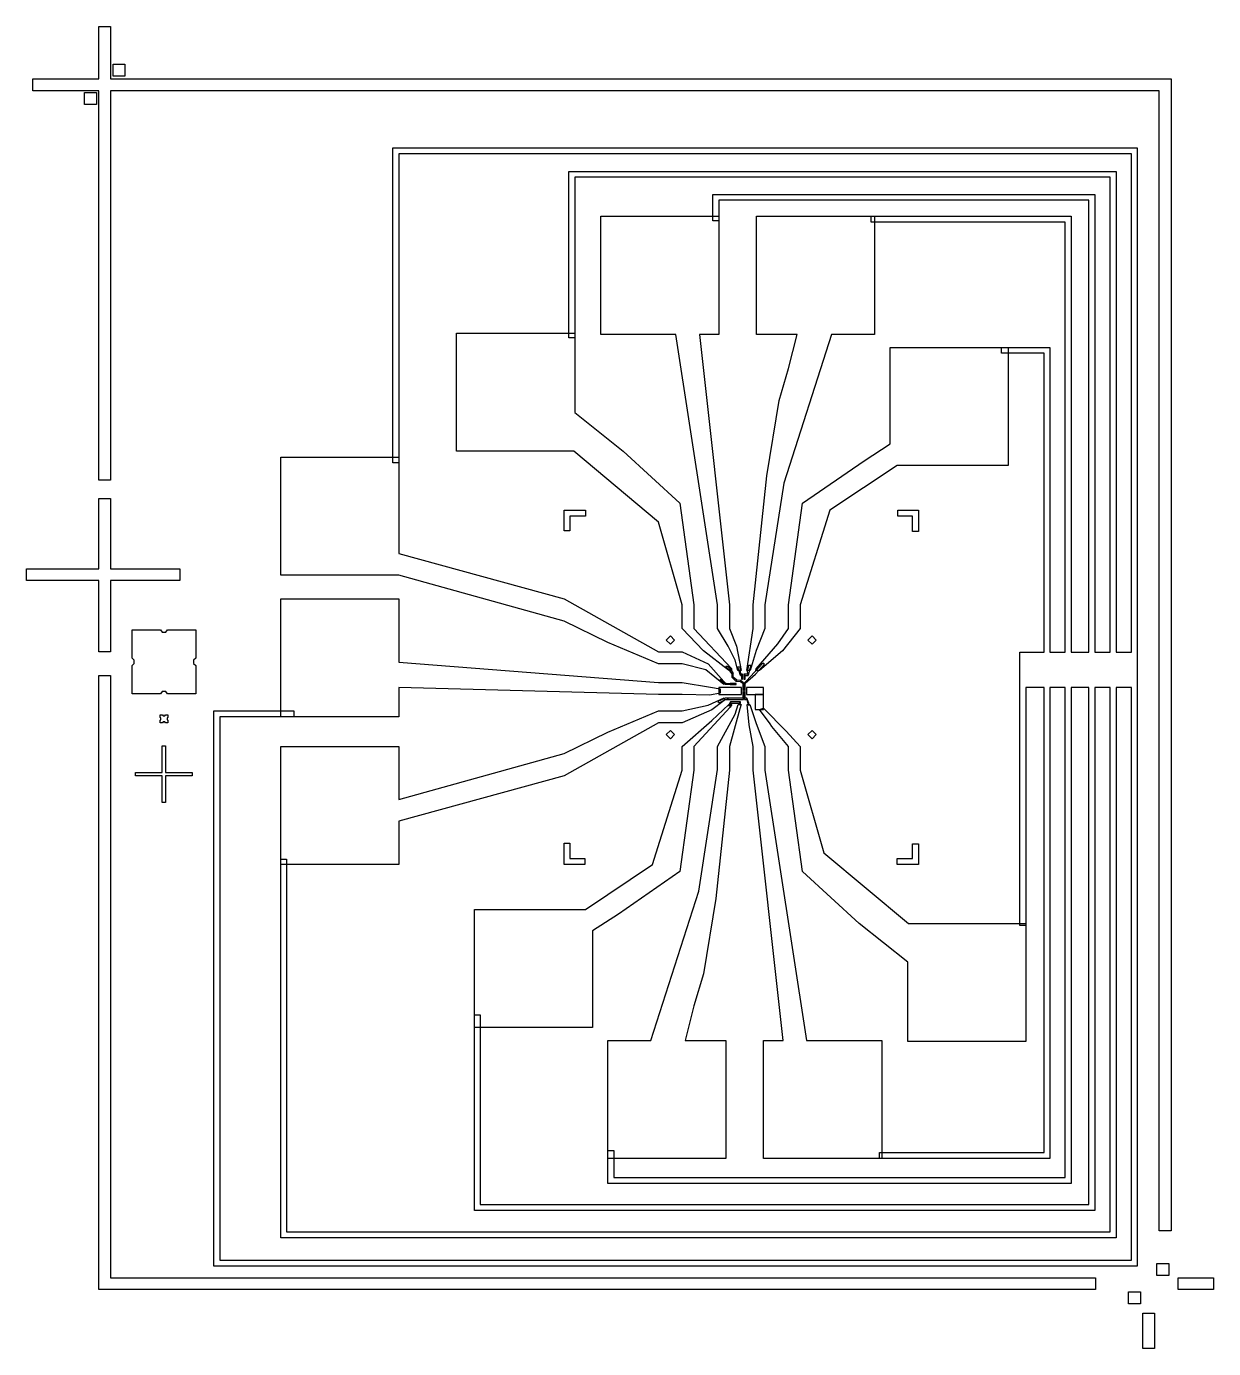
# Model space of a CAD drawing. Extents: x -608 to 398, y -557 to 563.
import ezdxf

# ---------------------------------------------------------------- set-up
doc = ezdxf.new("R2010")
doc.units = 0
doc.header["$MEASUREMENT"] = 0
doc.layers.add('2', color=7, linetype='Continuous')

msp = doc.modelspace()

# ---------------------------------------------------------------- linework, layer by layer
at = {"layer": '2', "linetype": 'Continuous'}
for points in [[(-546.35, 518.5), (-546.35, 562.9), (-536.35, 562.9), (-536.35, 518.5), (361.65, 518.5), (361.65, -457.2), (351.65, -457.2), (351.65, 508.5), (-536.35, 508.5), (-536.35, 178.7), (-546.35, 178.7), (-546.35, 508.5), (-602.35, 508.5), (-602.35, 518.5), (-546.35, 518.5)], [(-534.33, 520.9), (-534.33, 530.9), (-524.33, 530.9), (-524.33, 520.9), (-534.33, 520.9)], [(-558.35, 496.9), (-558.35, 506.9), (-548.35, 506.9), (-548.35, 496.9), (-558.35, 496.9)], [(-292.35, 460.1), (328.1, 460.1), (333.1, 460.1), (333.1, 455.1), (333.1, 33), (333.1, 20), (333.1, 6.2), (333.1, 3), (333.1, -482), (333.1, -487), (328.1, -487), (-443.9, -487), (-448.9, -487), (-448.9, -482), (-448.9, -21.9), (-449, -21.9), (-449, -16.9), (-381.2, -16.9), (-381.2, -21.9), (-443.9, -21.9), (-443.9, -482), (328.1, -482), (328.1, 3), (315.1, 3), (315.1, -458), (315.1, -463), (310.1, -463), (-387.36, -463), (-392.36, -463), (-392.36, -458), (-392.36, -142.4), (-387.36, -142.4), (-387.36, -458), (310.1, -458), (310.1, 3), (297.1, 3), (297.1, -435), (297.1, -440), (292.1, -440), (-223.35, -440), (-228.35, -440), (-228.35, -435), (-228.35, -274.198), (-223.35, -274.198), (-223.35, -435), (292.1, -435), (292.1, 3), (277.1, 3), (277.1, -412), (277.1, -417), (272.1, -417), (-110.35, -417), (-115.35, -417), (-115.35, -412), (-115.35, -389.062), (-110.35, -389.062), (-110.35, -412), (272.1, -412), (272.1, 3), (259.1, 3), (259.1, -390.9), (259.1, -395.9), (254.1, -395.9), (114.75, -395.9), (114.75, -390.9), (254.1, -390.9), (254.1, 3), (238.65, 3), (238.65, -198.66), (233.65, -198.66), (233.65, 3), (233.65, 21.4), (233.65, 33), (254.1, 33), (254.1, 286.1), (218.1, 286.1), (218.1, 291.1), (254.1, 291.1), (259.1, 291.1), (259.1, 286.1), (259.1, 33), (272.1, 33), (272.1, 397.1), (107.7, 397.1), (107.7, 402.1), (272.1, 402.1), (277.1, 402.1), (277.1, 397.1), (277.1, 33), (292.1, 33), (292.1, 415.7), (-21.35, 415.7), (-21.35, 398.2), (-26.35, 398.2), (-26.35, 415.7), (-26.35, 420.7), (-21.35, 420.7), (292.1, 420.7), (297.1, 420.7), (297.1, 415.7), (297.1, 33), (310.1, 33), (310.1, 435.1), (-143.35, 435.1), (-143.35, 299.2), (-148.35, 299.2), (-148.35, 440.1), (-148.34, 440.1), (-143.35, 440.1), (310.1, 440.1), (315.1, 440.1), (315.1, 435.1), (315.1, 33), (328.1, 33), (328.1, 455.1), (-292.35, 455.1), (-292.35, 193.2), (-297.35, 193.2), (-297.35, 455.1), (-297.35, 460.1), (-292.35, 460.1)], [(-121.35, 302.1), (-121.35, 402.1), (-21.35, 402.1), (-21.35, 302.1), (-37.794, 302.1), (-12.35, 73.1), (-12.35, 53.1), (-6.35, 38.1), (-2.35, 17.5), (-5.15, 17.5), (-7.35, 26.1), (-13.35, 38.1), (-22.35, 53.1), (-22.35, 73.1), (-57.581, 302.1), (-121.35, 302.1)], [(10.65, 302.1), (10.65, 402.1), (110.65, 402.1), (110.65, 302.1), (74.117, 302.1), (33.65, 176.1), (17.65, 73.1), (17.65, 53.1), (10.45, 34.3), (5.35, 17.4), (2.45, 17.4), (7.65, 53.1), (7.65, 73.1), (19.25, 182.3), (29.65, 246.1), (37.65, 273.1), (44.9, 302.1), (10.65, 302.1)], [(-243.35, 203.1), (-243.35, 303.1), (-143.35, 303.1), (-143.35, 235.9), (-102.35, 203.1), (-54.35, 159.1), (-42.35, 73.1), (-42.35, 53.1), (-10.45, 19), (-10.45, 17.6), (-13.25, 17.6), (-34.35, 34.1), (-52.35, 53.1), (-52.35, 73.1), (-72.35, 143.1), (-144.057, 203.1), (-243.35, 203.1)], [(123.65, 209.294), (123.65, 291.1), (223.65, 291.1), (223.65, 191.1), (129.65, 191.1), (72.65, 153.1), (47.65, 73.1), (47.65, 53.1), (32.65, 34.1), (13.05, 17.5), (10.14, 17.5), (10.45, 18.7), (28.65, 40.1), (37.65, 53.1), (37.65, 73.1), (49.65, 159.1), (101.65, 195.1), (123.65, 209.294)], [(-392.35, 98.1), (-392.35, 198.1), (-292.35, 198.1), (-292.35, 116.551), (-152.35, 78.1), (-72.35, 33.1), (-52.35, 33.1), (-30.35, 23.1), (-16.95, 8.07), (-16.95, 5.6), (-32.35, 18.1), (-52.35, 23.1), (-72.35, 23.1), (-115.35, 41.1), (-152.35, 59.1), (-292.432, 98.1), (-392.35, 98.1)], [(-546.371, 103.6), (-546.371, 163.1), (-536.371, 163.1), (-536.371, 103.6), (-477.65, 103.6), (-477.65, 93.6), (-536.371, 93.6), (-536.371, 33.1), (-546.371, 33.1), (-546.371, 93.6), (-607.65, 93.6), (-607.65, 103.6), (-546.371, 103.6)], [(-152.35, 135.65), (-152.35, 153.1), (-134.35, 153.1), (-134.35, 148.1), (-147.35, 148.1), (-147.35, 135.65), (-152.35, 135.65)], [(130.2, 148.1), (130.2, 153.1), (147.65, 153.1), (147.65, 135.1), (142.65, 135.1), (142.65, 148.1), (130.2, 148.1)], [(-392.35, -21.9), (-392.35, 78.1), (-292.35, 78.1), (-292.35, 24.468), (-72.35, 7.1), (-52.35, 7.1), (-28.3, 3.4), (-20.055624, 1.892035), (-20.055624, -1.925424), (-28.8, -3.6), (-52.35, -2.9), (-72.35, -2.9), (-292.35, 2.889), (-292.35, -21.9), (-392.35, -21.9)], [(-489.75, 49.919), (-488.25, 51.719), (-464.25, 51.719), (-464.25, 27.719), (-466.05, 26.219), (-466.05, 23.219), (-464.25, 21.719), (-464.25, -2.281), (-488.25, -2.281), (-489.75, -0.481), (-492.75, -0.481), (-494.25, -2.281), (-518.25, -2.281), (-518.25, 21.719), (-516.45, 23.219), (-516.45, 26.219), (-518.25, 27.719), (-518.25, 51.719), (-494.25, 51.719), (-492.75, 49.919), (-489.75, 49.919)], [(-65.896, 43.14), (-62.36, 46.676), (-58.824, 43.14), (-62.36, 39.604), (-65.896, 43.14)], [(54.104, 43.14), (57.64, 46.676), (61.176, 43.14), (57.64, 39.604), (54.104, 43.14)], [(0.55, 6.943), (1.05, 6.750403), (9.8, 14.3), (17.3, 22.9), (16, 23.5), (2.2, 8.7), (0.55, 6.943)], [(-546.35, -506.9), (-546.35, 13.1), (-536.35, 13.1), (-536.35, -496.9), (297.65, -496.9), (297.65, -506.9), (-546.35, -506.9)], [(-10.292, 14.877), (-11.7, 16.7), (-15.5, 21.2), (-13.8, 21.2), (-11.3, 18.2), (-10, 16.4), (-9.292, 14.877), (-10.292, 14.877)], [(-10.292013, 11.676702), (-6.957298, 8.341987), (-6.199987, 9.099298), (-9.292, 11.677), (-10.292013, 11.676702)], [(-10.292, 11.677), (-9.292, 11.677), (-9.292, 14.877), (-10.292, 14.877), (-10.292, 11.677)], [(-3, 13.2), (-4.4, 17.6), (-5.1, 20.6), (-3.76, 20.81), (-3.3, 18.7), (-3.1, 17.2), (-3, 14.2), (-3, 13.2)], [(-3, 13.2), (-1.2, 13.2), (-1.2, 14.2), (-3, 14.2), (-3, 13.2)], [(-2.2, 10), (-1.2, 10), (-1.2, 14.2), (-2.2, 14.2), (-2.2, 10)], [(0, 13.2), (3.4, 13.2), (3.4, 14.2), (0, 14.2), (0, 13.2)], [(0, 10), (1, 10), (1, 13.2), (0, 13.2), (0, 10)], [(3.1, 16.5), (4.2, 22), (5.7, 21.8), (4.5, 16.7), (3.4, 13.2), (3.4, 14.15), (3.1, 16.5)], [(-21.2, -2.957), (-2, -2.957), (-2, 3.043), (-21.2, 3.043), (-21.2, -2.957)], [(-11.7, 6.5), (-11.7, 5.5), (-15.7, 5.5), (-20, 8.9), (-20, 10), (-15.2, 6.5), (-11.7, 6.5)], [(-11.7, 5.5), (-6.6, 5.5), (-6.6, 6.5), (-11.7, 6.5), (-11.7, 5.5)], [(-1.05, 6.750403), (-0.55, 6.943), (-3, 8.9), (-6.2, 9.1), (-6.958, 8.342), (-3, 8), (-1.05, 6.750403)], [(-1.05, 0.543), (-0.55, 0.543), (-0.55, 6.943), (-1.05, 6.943), (-1.05, 0.543)], [(0.55, 0.543), (1.05, 0.543), (1.05, 6.943), (0.55, 6.943), (0.55, 0.543)], [(2, -2.957), (16.6, -2.957), (16.6, 3.043), (2, 3.043), (2, -2.957)], [(-52.35, -16.9), (-30.35, -11.9), (-16.79, -5.74), (-16.8, -8), (-27.35, -15.9), (-52.35, -26.9), (-72.35, -26.9), (-152.35, -71.9), (-292.35, -110.351), (-292.35, -146.9), (-392.35, -146.9), (-392.35, -46.9), (-292.35, -46.9), (-292.35, -91.877), (-152.35, -52.9), (-115.35, -34.9), (-72.35, -16.9), (-52.35, -16.9)], [(-20.8, -9.9), (-15.9, -7.1), (-13.7, -7.1), (-13.7, -6.06), (-16, -6), (-22.1, -8.8), (-20.8, -9.9)], [(-13.7, -7.1), (-0.55, -7.1), (-0.55, -6.06), (-13.7, -6.06), (-13.7, -7.1)], [(-13, -12.2), (-13, -12.2), (-11.8, -12.9), (-11.8, -12.9), (-11.4, -10.2), (-11.4, -9.22), (-13, -12.2)], [(-11.4, -10.22), (-3.004, -10.22), (-3.004, -9.22), (-11.4, -9.22), (-11.4, -10.22)], [(-4.365301, -11.475553), (-3.325897, -11.466745), (-3.004, -10.22), (-4, -10.22), (-4.365301, -11.475553)], [(-1.05, -6.06), (-0.55, -6.06), (-0.55, -0.457), (-1.05, -0.457), (-1.05, -6.017)], [(0.55, -6.04), (1.05, -6.04), (1.05, -0.457), (0.55, -0.457), (0.55, -5.997)], [(0.57, -7.04), (2.4, -7.04), (2.4, -6.04), (0.55, -6.04), (0.55, -7.04)], [(2.4, -6.04), (2.4, -7.04), (3.23, -10.3), (3.440897, -11.811426), (4.485649, -11.828496), (4.13, -10.2), (2.4, -6.04)], [(9.4, -15.6), (16.6, -15.6), (16.6, -2.957), (9.4, -2.957), (9.4, -15.6)], [(-490.43, -20.9), (-489.95, -20.18), (-487.79, -20.18), (-487.79, -22.34), (-488.51, -22.82), (-488.51, -24.26), (-487.79, -24.74), (-487.79, -26.9), (-489.95, -26.9), (-490.43, -26.18), (-491.87, -26.18), (-492.35, -26.9), (-494.51, -26.9), (-494.51, -24.74), (-493.79, -24.26), (-493.79, -22.82), (-494.51, -22.34), (-494.51, -20.18), (-492.35, -20.18), (-491.87, -20.9), (-490.43, -20.9)], [(-27.35, -24.9), (-12.97, -11.46), (-10.35, -11.4), (-11.65, -13.7), (-42.35, -46.9), (-42.35, -66.9), (-54.35, -152.9), (-106.35, -188.9), (-128.35, -203.094), (-128.35, -284.9), (-228.35, -284.9), (-228.35, -184.9), (-134.35, -184.9), (-77.35, -146.9), (-52.35, -66.9), (-52.35, -46.9), (-27.35, -24.9)], [(-7.55, -19.7), (-4.89, -11.48), (-2.53, -11.46), (-3.53, -15.08), (-12.35, -46.9), (-12.35, -66.9), (-12.393, -66.9), (-23.95, -175.7), (-34.35, -239.5), (-42.35, -266.5), (-49.7, -295.9), (-15.35, -295.9), (-15.35, -395.9), (-115.35, -395.9), (-115.35, -295.9), (-78.946, -295.9), (-38.35, -169.5), (-22.35, -66.5), (-22.35, -46.9), (-7.55, -19.7)], [(4.45, -28.7), (2.75, -11.5), (5.05, -11.5), (10.45, -27.5), (17.65, -46.9), (17.65, -66.9), (52.881, -295.9), (116.65, -295.9), (116.65, -395.9), (16.65, -395.9), (16.65, -295.9), (33.094, -295.9), (7.65, -66.9), (7.65, -46.9), (4.45, -28.7)], [(22.25, -27.9), (13.210241, -15.6), (16.6, -14.506757), (35.65, -33.9), (47.65, -46.9), (47.65, -66.9), (67.65, -136.9), (139.357, -196.9), (238.65, -196.9), (238.65, -296.9), (138.65, -296.9), (138.65, -229.7), (97.65, -196.9), (49.65, -152.9), (37.65, -66.9), (37.65, -46.9), (23.65, -29.9), (22.25, -27.9)], [(-65.896, -36.86), (-62.36, -33.324), (-58.824, -36.86), (-62.36, -40.396), (-65.896, -36.86)], [(54.104, -36.86), (57.64, -33.324), (61.176, -36.86), (57.64, -40.396), (54.104, -36.86)], [(-492.79, -69.06), (-492.79, -46.5), (-489.91, -46.5), (-489.91, -69.06), (-467.35, -69.06), (-467.35, -71.94), (-489.91, -71.94), (-489.91, -94.5), (-492.79, -94.5), (-492.79, -71.94), (-515.35, -71.94), (-515.35, -69.06), (-492.79, -69.06)], [(-152.35, -146.9), (-152.35, -128.9), (-147.35, -128.9), (-147.35, -141.9), (-134.9, -141.9), (-134.9, -146.9), (-152.35, -146.9)], [(142.65, -141.9), (142.65, -129.45), (147.65, -129.45), (147.65, -146.9), (129.65, -146.9), (129.65, -141.9), (142.65, -141.9)], [(349.65, -494.9), (349.65, -484.9), (359.65, -484.9), (359.65, -494.9), (349.65, -494.9)], [(367.65, -506.9), (367.65, -496.9), (397.65, -496.9), (397.65, -506.9), (367.65, -506.9)], [(325.65, -518.9), (325.65, -508.9), (335.65, -508.9), (335.65, -518.9), (325.65, -518.9)], [(337.65, -556.9), (337.65, -526.9), (347.65, -526.9), (347.65, -556.9), (337.65, -556.9)]]:
    msp.add_lwpolyline(points, close=True, dxfattribs=at)

doc.saveas('drawing.dxf')
